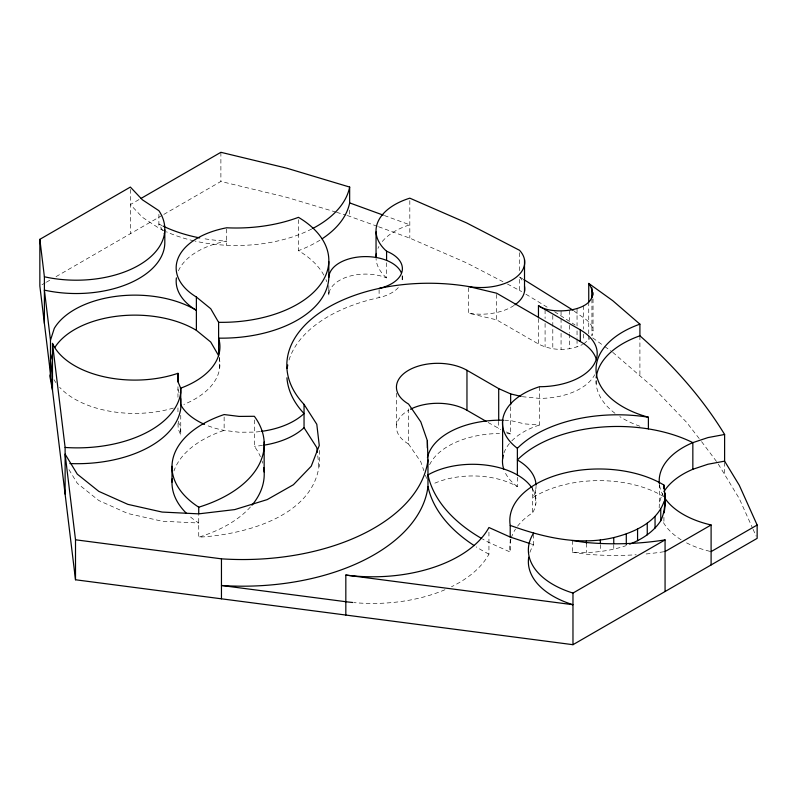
<?xml version="1.0" encoding="UTF-8"?>
<svg xmlns="http://www.w3.org/2000/svg" width="797" height="797" viewBox="0 0 797 797"><rect width="100%" height="100%" fill="white"/><g stroke="black" fill="none" stroke-linecap="round" stroke-linejoin="round"><path stroke-width="0.6" stroke-dasharray="3.98 2.99" d="M593.028 298.825L593.028 330.964L591.942 335.736L591.942 297.42M319.268 450.375C325.475 513.368 247.937 534.608 198.732 537.178L198.732 515.001M583.663 344.005L590.029 338.406M138.997 199.589L130.369 204.57L142.374 217.272L158.892 228.161A114.3 65.992 0 0 0 165.258 231.289M42.002 284.738L45.24 282.875M46.316 282.248L50.629 279.757M56.019 276.649L162.698 215.06M163.774 214.433L220.889 181.457L286.541 197.277L335.368 211.932M468.606 287.747L468.606 313.191L496.631 319.856L538.463 344.005C551.982 350.949 568.919 351.228 582.567 344.493M572.385 540.555L572.385 552.221C590.577 553.417 609.008 551.484 626.293 545.576M539.499 386.714L539.499 425.03L524.565 423.894L510.648 420.567A73.762 42.59 0 0 0 504.481 420.228M572.385 552.221L584.898 554.045A188.49 108.83 0 0 0 636.215 554.762M522.244 396.687L539.499 398.38A57.703 33.315 0 0 0 594.721 374.729M336.553 212.291L346.087 215.15M347.273 215.499L377.419 226.338M531.27 543.992L533.611 544.769A84.562 48.816 0 0 0 529.836 552.62M384.363 215.539L409.817 224.814A64.308 37.13 0 0 0 381.434 242.587M378.575 226.756L409.817 238.134L466.584 262.89L503.007 281.73M488.123 422.49L500.875 429.563M506.304 431.964L510.648 433.897L510.648 406.032M510.917 539.091A89.294 51.556 0 0 0 510.21 552.052L488.94 542.498A188.49 108.83 0 0 1 482.414 538.931M507.42 284.011L521.686 291.592M519.564 290.297L519.564 276.967L522.742 278.91M525.93 294.193L548.216 307.821M554.582 311.717L575.075 325.007M592.739 337.928L603.718 345.828M604.724 346.546L610.711 350.849M574.119 310.989C580.824 316.937 592.191 320.643 593.028 330.964M612.704 352.284L652.215 386.435L686.645 422.38L700.812 440.631M701.559 441.598L717.639 462.987M408.542 408.871L408.542 444.009L420.806 461.862L423.884 470.728M718.266 464.033L739.287 498.603L752.557 528.142M68.96 469.602L77.289 483.311L98.788 500.516L127.859 513.517L162.11 521.218L198.732 523.021A104.716 60.452 0 0 1 189.278 515.938M753.065 529.278L756.134 536.092M180.75 415.267L180.75 434.993L178.149 428.776L178.03 423.257M425.429 475.161L426.584 478.479M177.96 389.135L179.335 393.897M178.299 421.145L180.71 429.473L180.75 434.993M317.764 455.854L319.268 468.785M724.612 462.35L724.612 474.464M663.921 517.323L663.921 523.38M659.498 484.088L659.498 503.475M639.911 335.816L639.911 375.795M613.76 544.57L613.76 549.233M600.34 544.6L600.34 551.594M596.156 380.318L596.156 383.815M588.744 301.874L588.744 334.003M588.744 335.248L588.744 340.189M586.403 543.275L586.403 552.6M583.663 305.699L583.663 329.181M583.663 334.122L583.663 340.299M577.048 308.628L577.048 325.933M577.048 330.875L577.048 338.287M577.048 339.522L577.048 346.944M569.337 310.471L569.337 320.364M569.337 325.306L569.337 332.718M569.337 333.953L569.337 348.787M561.068 311.099L561.068 317.286M561.068 318.521L561.068 328.404M561.068 333.345L561.068 349.415M552.799 315.413L552.799 348.787M545.088 309.864L545.088 318.521M545.088 323.462L545.088 346.944M538.463 318.571L538.463 344.005M535.704 489.796L535.704 504.78M533.611 534.269L533.611 544.769M532.645 487.266L532.645 512.76A89.294 51.556 0 0 0 516.187 528.052M519.564 252.739L519.564 270.91M517.373 477.283L517.373 486.618A63.421 36.612 0 0 0 432.163 484.377M510.21 539.37L510.21 552.052M498.703 421.334L498.703 428.597M496.631 294.412L496.631 319.856M488.94 532.117L488.94 554.154A121.831 70.335 0 0 1 451.441 586.781M409.817 200.585L409.817 238.134M402.146 275.712L402.146 280.295M396.438 393.22L396.438 427.142M386.585 262.731L386.585 277.884A36.792 21.24 0 0 0 348.857 276.42A36.792 21.24 0 0 0 328.822 294.94A107.137 61.857 0 0 0 328.494 288.833M379.103 289.59L379.103 297.6A142.005 81.991 0 0 0 288.912 360.354M349.654 210.159L349.654 216.216M328.822 285.615L328.822 294.94M298.457 219.663L298.457 250.647A107.137 61.857 0 0 1 323.891 275.224M254.353 419.949L254.353 446.28A123.535 71.322 0 0 1 260.44 456.711M226.707 228.998L226.707 245.277M224.136 416.99L224.136 430.38A104.716 60.452 0 0 0 173.955 471.017M220.889 152.307L220.889 181.457M219.354 357.136L219.354 369.967M177.96 386.704L177.96 397.305M177.96 407.845L177.96 413.902M158.892 214.313L158.892 228.161M130.369 189.417L130.369 233.72M511.266 537.925A89.294 51.556 0 0 1 515.52 529.049M532.406 488.671A63.421 36.612 0 0 1 532.645 512.76M250.437 506.962A123.535 71.322 0 0 1 198.732 537.178M262.093 461.025A123.535 71.322 0 0 1 262.741 463.196M402.246 275.921A36.792 21.24 0 0 1 401.529 282.427M398.321 287.568A36.792 21.24 0 0 1 379.103 297.6M514.005 305.48A43.845 25.315 0 0 1 468.606 313.191M519.564 276.967A43.845 25.315 0 0 1 522.832 281.53M260.141 431.546A68.203 39.372 0 0 1 254.353 432.123L239.07 432.233L224.136 430.38A68.203 39.372 0 0 1 205.666 424.881M262.442 445.403A68.203 39.372 0 0 1 254.353 446.28M219.235 357.983A85.11 49.135 0 0 1 183.838 404.438M173.377 408.074A85.11 49.135 0 0 1 59.596 387.262M55.84 382.59A85.11 49.135 0 0 1 53.997 379.671M311.786 228.968A114.3 65.992 0 0 1 194.996 241.083M193.82 240.824A114.3 65.992 0 0 1 166.364 231.788M325.943 279.518A107.137 61.857 0 0 1 326.77 281.69M319.995 240.156A114.3 65.992 0 0 1 298.457 250.647M178.398 270.89A73.025 42.161 0 0 1 226.707 241.112A114.3 65.992 0 0 1 202.099 238.343M162.02 225.591A114.3 65.992 0 0 1 158.892 223.997A88.567 51.138 0 0 1 163.455 233.451M386.585 277.884A64.308 37.13 0 0 1 376.045 258.567M377.977 248.395A64.308 37.13 0 0 1 378.944 246.422M639.961 426.256A91.814 53.01 0 0 1 619.797 416.622M615.005 413.304A91.814 53.01 0 0 1 596.036 380.259M663.293 495.674A82.081 47.392 0 0 1 659.458 484.686M663.921 496.73A89.294 51.556 0 0 0 532.645 497.766A63.421 36.612 0 0 0 536.052 486.3M709.868 551.325A82.081 47.392 0 0 1 685.33 542.219M681.126 539.788A82.081 47.392 0 0 1 662.706 521.258M659.199 507.958A82.081 47.392 0 0 1 662.845 493.572M444.975 589.73A121.831 70.335 0 0 1 353.828 602.602M488.94 554.154A188.49 108.83 0 0 1 476.168 546.852M663.881 551.733A188.49 108.83 0 0 1 643.488 554.204M517.373 486.618A71.869 41.494 0 0 1 504.69 471.565M503.973 452.895A71.869 41.494 0 0 1 509.422 443.511M511.794 440.88A71.869 41.494 0 0 1 539.499 425.03M429.583 464.741A73.762 42.59 0 0 1 499.53 433.508M506.962 433.658A73.762 42.59 0 0 1 510.648 433.897M408.542 444.009A41.314 23.85 0 0 1 408.542 410.276"/><path stroke-width="1.2" d="M629.68 544.132C641.934 539.439 653.5 531.888 660.763 520.74C666.053 509.891 665.166 496.8 663.921 485.074A89.294 51.556 0 0 0 562.164 473.597A89.294 51.556 0 0 0 510.21 525.402L510.21 537.058L530.105 543.614M664.19 512.879L665.256 504.8L665.256 493.144M588.744 301.963L588.744 283.423C606.916 310.432 553.038 316.778 538.463 305.699L538.463 317.355M65.115 494.1L65.115 447.456A103.839 59.954 0 0 0 180.78 392.483L180.75 388.348L178.149 382.132L177.96 373.315A85.11 49.135 0 0 1 52.482 343.397L52.482 390.042L49.763 375.785L50.48 373.554L50.48 340.239L54.286 328.374A85.11 49.135 0 0 1 196.381 310.342A73.025 42.161 0 0 1 176.396 277.884M52.901 352.682L50.48 360.224L52.482 376.712M510.21 525.402C543.066 537.298 578.971 545.885 613.76 537.567C634.004 532.496 656.848 522.453 664.19 501.223M588.744 283.423L612.704 300.648L639.911 324.16L639.911 335.816C672.479 364.478 702.008 397.364 724.612 434.485L724.612 461.144L739.287 485.283L757.15 525.034L757.15 538.364L572.973 644.693L75.506 579.768L39.85 285.984L39.85 239.339L130.369 187.076L142.374 199.788L158.892 210.677A88.567 51.138 0 0 1 138.877 265.232A88.567 51.138 0 0 1 44.393 276.778L44.393 323.423M141.149 198.353L220.889 152.307L286.541 168.127L349.654 187.066L349.654 202.896A114.3 65.992 0 0 1 322.098 238.811M572.973 644.693L572.973 593.058L665.067 539.888L665.067 591.523M665.067 551.544L711.103 524.964L711.103 564.943M711.103 551.614L757.15 525.034M663.951 491.659A82.081 47.392 0 0 1 692.842 469.284L707.975 464.233L724.612 461.144M724.612 434.485L707.975 437.583L692.842 442.634A115.366 66.599 0 0 0 517.373 459.969A63.421 36.612 0 0 1 536.042 485.124M75.506 579.768L75.506 539.788L65.115 454.121L77.289 474.145L98.788 491.36L127.859 504.352L162.11 512.063L198.732 513.856L234.736 509.592L267.184 499.609L293.406 484.735L311.248 466.185L319.268 445.473L316.798 424.293L304.046 404.388A142.005 81.991 0 0 1 318.262 313.789A142.005 81.991 0 0 1 468.606 286.531A43.845 25.315 0 0 0 514.922 278.193A43.845 25.315 0 0 0 519.564 250.318L466.584 222.911L409.817 198.164A64.308 37.13 0 0 0 386.585 251.234L386.585 260.39M75.506 539.788L221.456 558.836A185.711 107.216 0 0 0 427.969 459.929L427.351 440.721L420.806 421.882L408.542 404.029A41.314 23.85 0 0 1 408.542 370.296A41.314 23.85 0 0 1 466.962 370.296L498.703 388.617L510.648 393.917L521.089 396.408M345.828 615.045L345.828 575.065L572.973 604.714A84.562 48.816 0 0 1 528.72 557.233M572.385 540.555L584.898 542.388A188.49 108.83 0 0 0 665.067 539.888M468.606 286.531L496.631 293.206L580.296 341.514A57.703 33.315 0 0 1 596.425 359.636M349.654 202.896L383.208 215.12M510.21 537.058L488.94 527.504A121.831 70.335 0 0 1 345.828 575.065M538.463 305.699L580.296 329.848A57.703 33.315 0 0 1 592.809 366.152A57.703 33.315 0 0 1 539.499 386.714A71.869 41.494 0 0 0 517.373 448.303L517.373 474.952M410.505 409.21A41.314 23.85 0 0 1 466.962 410.276L486.011 421.274M523.808 279.568L573.163 310.292M218.607 322.317A107.137 61.857 0 0 0 319.796 285.356A107.137 61.857 0 0 0 298.457 217.332A114.3 65.992 0 0 1 226.707 227.783A73.025 42.161 0 0 0 196.381 297.022L210.727 308.718L218.607 322.317L218.607 355.631L210.727 342.033L196.381 330.337A85.11 49.135 0 0 0 54.873 347.412M304.046 404.388L304.046 427.71L316.798 447.615L317.355 452.317M39.85 239.339L44.393 276.778M52.482 343.397L65.115 447.456M50.48 340.239L44.393 290.108A88.567 51.138 0 0 0 164.81 243.234L164.81 229.915M180.71 398.659L180.78 408.313A103.839 59.954 0 0 1 69.867 463.545M692.842 469.284L692.842 442.634A82.081 47.392 0 0 0 659.328 483.56M663.921 485.074L663.921 488.571M660.763 509.084L660.763 520.74M655.054 516.486L655.054 528.142M639.911 324.16A91.814 53.01 0 0 0 596.156 372.149A91.814 53.01 0 0 0 648.389 417.229L648.389 428.896M647.254 523.221L647.254 534.877M637.57 529.088L637.57 540.745M626.293 533.92L626.293 544.411M613.76 537.567L613.76 543.395M600.34 539.928L600.34 543.434M593.028 292.648L593.028 295.119M591.942 287.876L591.942 297.759M586.403 540.944L586.403 543.275M580.296 329.848L580.296 341.514M524.516 259.722L524.526 291.313M510.648 393.917L510.648 404.816M502.608 420.467L502.608 458.783M498.703 388.617L498.703 420.119M466.962 370.296L466.962 410.276M427.969 459.929L427.969 486.578A188.49 108.83 0 0 0 474.165 545.566M427.351 440.721L427.351 447.984M376.045 231.907L376.045 257.351M328.822 261.625L328.822 277.456A107.137 61.857 0 0 1 218.607 338.137A85.11 49.135 0 0 1 180.341 388.298M264.156 441.986L264.156 471.973M221.456 558.836L221.456 598.816M198.732 507.191A123.535 71.322 0 0 0 254.353 416.293L239.07 416.413L224.136 414.56A104.716 60.452 0 0 0 198.732 507.191L198.732 513.856M196.381 297.022L196.381 330.337M180.75 388.348L180.75 404.169L181.736 406.53A68.203 39.372 0 0 0 204.54 424.402M177.96 373.315L177.96 381.833M172.003 466.295L172.003 482.115M481.348 538.324A188.49 108.83 0 0 1 427.969 474.912A63.421 36.612 0 0 1 531.798 487.714M386.585 251.234A36.792 21.24 0 0 1 402.146 271.129A36.792 21.24 0 0 1 379.103 288.444M427.969 486.578A185.711 107.216 0 0 1 221.456 585.486L345.828 601.715A121.831 70.335 0 0 0 352.673 602.492M304.046 427.71A68.203 39.372 0 0 1 263.588 445.224M286.94 377.818A142.005 81.991 0 0 0 304.046 413.553A68.203 39.372 0 0 1 261.296 431.396M287.189 368.453A142.005 81.991 0 0 1 287.757 364.956M263.687 467.57A123.535 71.322 0 0 1 251.952 505.208M186.548 513.417A104.716 60.452 0 0 1 172.212 478.768M349.654 187.066A114.3 65.992 0 0 1 312.822 228.43M328.822 277.456A36.792 21.24 0 0 1 361.459 256.734A36.792 21.24 0 0 1 401.299 272.704M199.718 237.905A114.3 65.992 0 0 1 163.086 226.109M376.015 257.541A64.308 37.13 0 0 1 376.403 253.446M524.516 286.372A43.845 25.315 0 0 1 514.922 304.843M596.196 377.878A91.814 53.01 0 0 1 639.911 335.816M711.103 524.964A82.081 47.392 0 0 1 665.156 498.613M572.973 593.058A84.562 48.816 0 0 1 533.611 533.103M517.373 448.303A115.366 66.599 0 0 1 648.389 417.229M427.431 457.727A73.762 42.59 0 0 1 503.236 420.198M503.863 469.433A71.869 41.494 0 0 1 503.246 455.236"/></g></svg>
